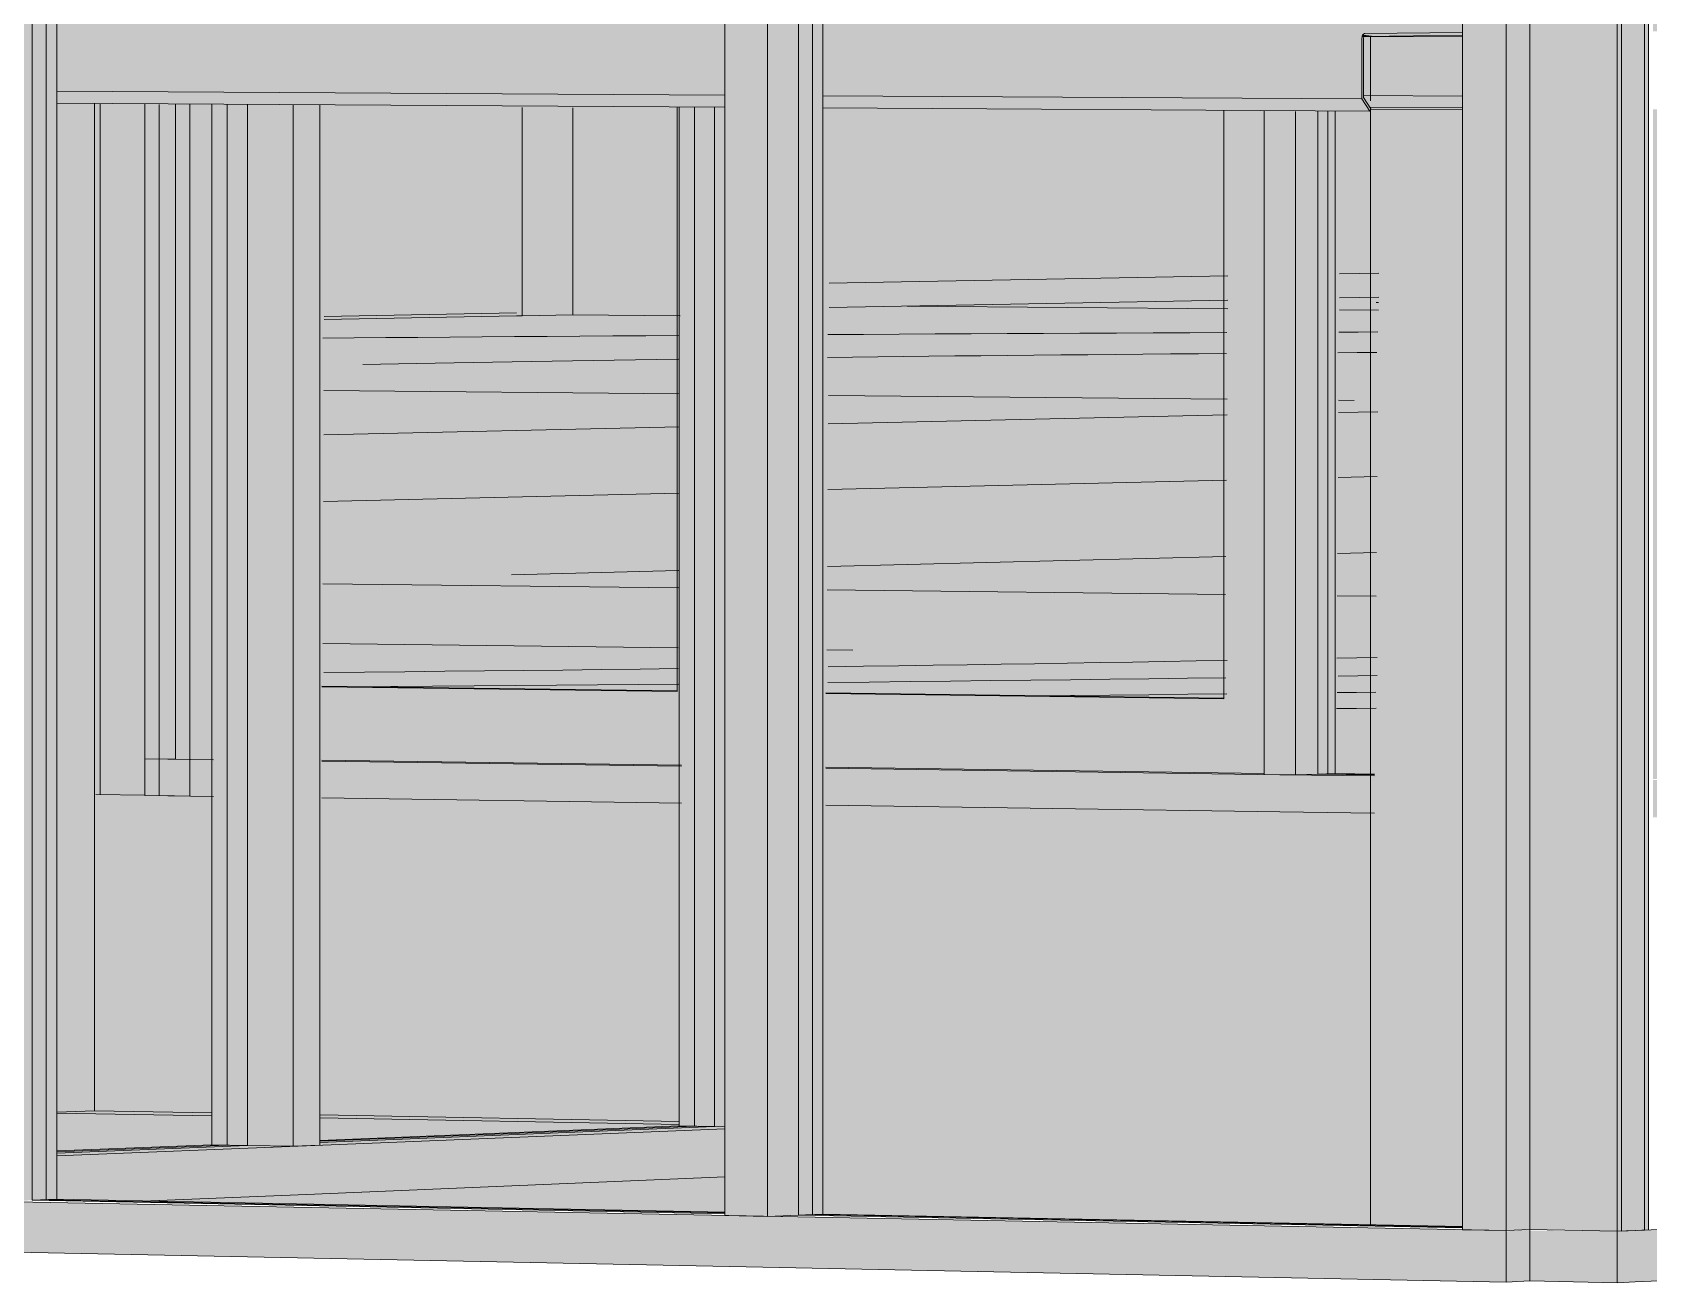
# Model space of a CAD drawing. Header units: inches. Extents: x 31213 to 31218, y -65 to 66.
# Drawn here: x 31213.81236 to 31213.84605, y 65.96465 to 65.99072 of the extents above; entities that cross this region are included whole.
import ezdxf

# ---------------------------------------------------------------- set-up
doc = ezdxf.new("R2010")
doc.units = ezdxf.units.IN
doc.header["$MEASUREMENT"] = 0
doc.linetypes.add('Dash 1_16_', pattern=[0.125, 0.0625, -0.0625])
for name, color, linetype, lineweight in [('A-DOOR', 31, 'Continuous', 13), ('A-FLOR-CLRS', 90, 'Dash 1_16_', 9), ('A-FLOR-OTLN', 90, 'Continuous', 9), ('A-GLAZ-CURT', 52, 'Continuous', 9), ('A-GLAZ-CWMG', 51, 'Continuous', 9), ('A-WALL-PATT', 111, 'Continuous', 13), ('L-SITE-WALL', 31, 'Continuous', 13), ('S-BEAM', 12, 'Continuous', 9), ('S-COLS', 52, 'Continuous', 9)]:
    doc.layers.add(name, color=color, linetype=linetype, lineweight=lineweight)

# ---------------------------------------------------------------- blocks, each defined once
blk = doc.blocks.new('FP_4-Looking North East')
at = {"layer": 'A-WALL-PATT', "lineweight": 9}
for p, q in [((31213.822449, 66.007076), (31213.818442, 66.007111)), ((31213.822449, 66.007018), (31213.818442, 66.007053)), ((31213.818442, 65.984795), (31213.822449, 65.98487))]:
    blk.add_line(p, q, dxfattribs=at)
blk = doc.blocks.new('FP_6-Looking North East')
at = {"layer": 'A-WALL-PATT', "lineweight": 9}
blk.add_line((31213.813771, 65.974829), (31213.813771, 65.989227), dxfattribs=at)

msp = doc.modelspace()

# ---------------------------------------------------------------- hatches: boundary and pattern name
at = {"layer": 'A-DOOR'}
h = msp.add_hatch(color=256, dxfattribs=at)
h.paths.add_polyline_path([(31213.825887, 65.975439), (31213.825887, 65.989152), (31213.825796, 65.989134), (31213.825796, 65.976975), (31213.818393, 65.977072), (31213.818393, 65.975544), (31213.820968, 65.975508)], flags=0)
h.paths.add_polyline_path([(31213.825887, 65.990795), (31213.825887, 66.009594), (31213.818393, 66.009541), (31213.818393, 66.008025), (31213.825796, 66.008059), (31213.825796, 65.990796)], flags=0)
h = msp.add_hatch(color=256, dxfattribs=at)
h.paths.add_polyline_path([(31213.838032, 65.975269), (31213.838032, 65.989077), (31213.837194, 65.989063), (31213.837194, 65.976826), (31213.828895, 65.976935), (31213.828895, 65.975397)], flags=0)
h.paths.add_polyline_path([(31213.838032, 65.990732), (31213.838032, 66.009661), (31213.828895, 66.009606), (31213.828895, 66.008073), (31213.837194, 66.008111), (31213.837194, 65.990736), (31213.837747, 65.990733)], flags=0)
at = {"layer": 'A-DOOR', "transparency": 33554496}
h = msp.add_hatch(color=256, dxfattribs=at)
h.paths.add_polyline_path([(31213.825887, 65.976978), (31213.825887, 65.989152), (31213.818393, 65.989198), (31213.818393, 65.977077), (31213.820968, 65.977043)], flags=0)
h.paths.add_polyline_path([(31213.825887, 65.990795), (31213.825887, 66.008058), (31213.818393, 66.008023), (31213.818393, 65.990835), (31213.820968, 65.990821)], flags=0)
h = msp.add_hatch(color=256, dxfattribs=at)
h.paths.add_polyline_path([(31213.837298, 65.976829), (31213.837298, 65.989081), (31213.828895, 65.989133), (31213.828895, 65.976939)], flags=0)
h.paths.add_polyline_path([(31213.837298, 65.990736), (31213.837298, 66.00811), (31213.828895, 66.008071), (31213.828895, 65.99078), (31213.829719, 65.990775)], flags=0)
at = {"layer": 'A-GLAZ-CURT', "transparency": 33554458}
for points in [[(31213.826788, 65.96609), (31213.826788, 66.015895), (31213.812357, 66.015765), (31213.812357, 65.966369), (31213.820917, 65.966204)], [(31213.842167, 65.965794), (31213.842167, 66.016034), (31213.828328, 66.015909), (31213.828328, 65.966061), (31213.838393, 65.965867)]]:
    msp.add_hatch(color=256, dxfattribs=at).paths.add_polyline_path(points, flags=0)
h = msp.add_hatch(color=256, dxfattribs=at)
h.paths.add_polyline_path([(31213.808108, 65.967163), (31213.81083, 65.967273), (31213.81083, 65.989259), (31213.808108, 65.989276), (31213.808108, 65.967509)], flags=0)
h.paths.add_polyline_path([(31213.812871, 65.967355), (31213.816839, 65.967514), (31213.816839, 65.989221), (31213.812871, 65.989246), (31213.812871, 65.967508)], flags=0)
h.paths.add_polyline_path([(31213.816839, 65.990854), (31213.816839, 66.01456), (31213.812871, 66.014527), (31213.812871, 65.990875)], flags=0)
h.paths.add_polyline_path([(31213.81083, 65.990886), (31213.81083, 66.014509), (31213.808108, 66.014486), (31213.808108, 65.990901)], flags=0)
h = msp.add_hatch(color=256, dxfattribs=at)
h.paths.add_polyline_path([(31213.818352, 65.967575), (31213.826576, 65.96791), (31213.826576, 65.98916), (31213.818352, 65.989212), (31213.818352, 65.967912)], flags=0)
h.paths.add_polyline_path([(31213.826576, 65.990802), (31213.826576, 66.014643), (31213.818352, 66.014573), (31213.818352, 65.990846), (31213.820925, 65.990833)], flags=0)
h = msp.add_hatch(color=256, dxfattribs=at)
h.paths.add_polyline_path([(31213.849599, 65.975107), (31213.849599, 65.989115), (31213.84812, 65.989114), (31213.848102, 65.989157), (31213.846135, 65.989114), (31213.846135, 65.975156), (31213.84722, 65.975141)], flags=0)
h.paths.add_polyline_path([(31213.840331, 65.975243), (31213.840314, 65.989063), (31213.839152, 65.989063), (31213.839152, 65.975253), (31213.839877, 65.975243)], flags=0)
h.paths.add_polyline_path([(31213.840331, 65.99072), (31213.840331, 66.009671), (31213.839152, 66.009667), (31213.839152, 65.990726), (31213.840203, 65.99072)], flags=0)
h.paths.add_polyline_path([(31213.846135, 65.990744), (31213.849599, 65.990785), (31213.849599, 66.009724), (31213.846135, 66.009705), (31213.846135, 65.99212)], flags=0)
at = {"layer": 'A-GLAZ-CWMG'}
for points in [[(31213.843073, 65.965736), (31213.843073, 66.016597), (31213.842167, 66.016588), (31213.842167, 65.965753), (31213.842761, 65.965742)], [(31213.843073, 65.965736), (31213.843573, 65.965774), (31213.843573, 66.016586), (31213.843073, 66.016586), (31213.843073, 65.965758)], [(31213.845388, 65.965723), (31213.845388, 66.016603), (31213.843573, 66.016586), (31213.843573, 65.965758)], [(31213.845388, 65.965723), (31213.845957, 65.965748), (31213.845957, 66.016591), (31213.845388, 66.016603), (31213.845388, 65.968909)], [(31213.811701, 65.966342), (31213.812357, 65.966369), (31213.812357, 66.015765), (31213.811701, 66.015773), (31213.811701, 65.96635)], [(31213.812357, 65.966369), (31213.812867, 65.96639), (31213.812867, 66.015755), (31213.812357, 66.015739), (31213.812357, 65.968905)], [(31213.827678, 65.966033), (31213.827678, 66.015922), (31213.826788, 66.015914), (31213.826788, 65.96605)], [(31213.827678, 65.966033), (31213.828328, 65.966061), (31213.828328, 66.015909), (31213.827678, 66.015918), (31213.827678, 65.966042)], [(31213.828328, 65.966061), (31213.828833, 65.966082), (31213.828833, 66.015899), (31213.828328, 66.015883), (31213.828328, 65.968907)], [(31213.845477, 65.965726), (31213.845477, 66.016066), (31213.843662, 66.016049), (31213.843662, 65.965761)], [(31213.845477, 65.965726), (31213.846046, 65.965752), (31213.846046, 66.016054), (31213.845477, 66.016066), (31213.845477, 65.968909)], [(31213.828963, 65.984983), (31213.837277, 65.98514), (31213.837277, 65.985645), (31213.828963, 65.985493)], [(31213.828963, 65.985438), (31213.837277, 65.98559), (31213.837277, 65.985632), (31213.828963, 65.985481)], [(31213.838358, 65.97447), (31213.838358, 65.975243), (31213.828895, 65.975376), (31213.828895, 65.974606)], [(31213.818072, 65.966492), (31213.826799, 65.966855), (31213.826799, 65.967859), (31213.818072, 65.967508)], [(31213.827233, 65.96498), (31213.827233, 65.966042), (31213.811263, 65.96635), (31213.811263, 65.965299), (31213.820917, 65.965106)], [(31213.843073, 65.964665), (31213.843073, 65.965736), (31213.827233, 65.966042), (31213.827233, 65.96498), (31213.842761, 65.964671)], [(31213.845762, 65.964668), (31213.855934, 65.96513), (31213.855934, 65.966186), (31213.845762, 65.965739), (31213.845762, 65.964698)], [(31213.843073, 65.964665), (31213.843573, 65.964687), (31213.843573, 65.965758), (31213.843073, 65.965722)], [(31213.845388, 65.964651), (31213.845388, 65.965723), (31213.843573, 65.965736), (31213.843573, 65.964687), (31213.844214, 65.964675)], [(31213.845388, 65.964651), (31213.845762, 65.964668), (31213.845762, 65.965739), (31213.845388, 65.965723)]]:
    msp.add_hatch(color=256, dxfattribs=at).paths.add_polyline_path(points, flags=0)
h = msp.add_hatch(color=256, dxfattribs=at)
h.paths.add_polyline_path([(31213.812875, 65.968206), (31213.813652, 65.968237), (31213.813652, 65.98924), (31213.812875, 65.989245), (31213.812875, 65.968896)], flags=0)
h.paths.add_polyline_path([(31213.813652, 65.99087), (31213.813652, 66.014535), (31213.812875, 66.014529), (31213.812875, 65.990874)], flags=0)
h = msp.add_hatch(color=256, dxfattribs=at)
h.paths.add_polyline_path([(31213.816839, 65.967514), (31213.816839, 65.989221), (31213.816098, 65.989226), (31213.816098, 65.967528)], flags=0)
h.paths.add_polyline_path([(31213.816839, 65.990854), (31213.816839, 66.01456), (31213.816098, 66.014554), (31213.816098, 65.990858)], flags=0)
h = msp.add_hatch(color=256, dxfattribs=at)
h.paths.add_polyline_path([(31213.817793, 65.967496), (31213.817793, 65.989215), (31213.816839, 65.989221), (31213.816839, 65.967514), (31213.817186, 65.967508)], flags=0)
h.paths.add_polyline_path([(31213.817793, 65.990849), (31213.817793, 66.014568), (31213.816839, 66.01456), (31213.816839, 65.990854)], flags=0)
h = msp.add_hatch(color=256, dxfattribs=at)
h.paths.add_polyline_path([(31213.817793, 65.967496), (31213.818352, 65.967519), (31213.818352, 65.989212), (31213.817793, 65.989215), (31213.817793, 65.9689)], flags=0)
h.paths.add_polyline_path([(31213.818352, 65.990846), (31213.818352, 66.014573), (31213.817793, 66.014568), (31213.817793, 65.990849)], flags=0)
h = msp.add_hatch(color=256, dxfattribs=at)
h.paths.add_polyline_path([(31213.826319, 65.96791), (31213.826576, 65.96791), (31213.826576, 65.98916), (31213.82584, 65.989147), (31213.82584, 65.967919)], flags=0)
h.paths.add_polyline_path([(31213.826576, 65.990802), (31213.826576, 66.014643), (31213.82584, 66.014637), (31213.82584, 65.990806)], flags=0)
h = msp.add_hatch(color=256, dxfattribs=at)
h.paths.add_polyline_path([(31213.8268, 65.967902), (31213.8268, 65.989159), (31213.826576, 65.989147), (31213.826576, 65.967906)], flags=0)
h.paths.add_polyline_path([(31213.8268, 65.990801), (31213.8268, 66.014645), (31213.826576, 66.014643), (31213.826576, 65.990802)], flags=0)
h = msp.add_hatch(color=256, dxfattribs=at)
h.paths.add_polyline_path([(31213.81564, 65.974797), (31213.81564, 65.989215), (31213.815003, 65.989219), (31213.815003, 65.974807)], flags=0)
h.paths.add_polyline_path([(31213.81564, 65.990849), (31213.81564, 66.01031), (31213.815003, 66.010306), (31213.815003, 65.990853)], flags=0)
h = msp.add_hatch(color=256, dxfattribs=at)
h.paths.add_polyline_path([(31213.815342, 65.975565), (31213.815342, 65.989217), (31213.814705, 65.989221), (31213.814705, 65.975574)], flags=0)
h.paths.add_polyline_path([(31213.815342, 65.990851), (31213.815342, 66.009545), (31213.814705, 66.009541), (31213.814705, 65.990854)], flags=0)
h = msp.add_hatch(color=256, dxfattribs=at)
h.paths.add_polyline_path([(31213.81564, 65.975561), (31213.816136, 65.975574), (31213.816136, 65.989212), (31213.81564, 65.989215), (31213.81564, 65.975574)], flags=0)
h.paths.add_polyline_path([(31213.816136, 65.990847), (31213.816136, 66.009541), (31213.81564, 66.009541), (31213.81564, 65.990849)], flags=0)
h = msp.add_hatch(color=256, dxfattribs=at)
h.paths.add_polyline_path([(31213.838685, 65.975239), (31213.838685, 65.989073), (31213.838032, 65.989063), (31213.838032, 65.975248), (31213.83847, 65.975242)], flags=0)
h.paths.add_polyline_path([(31213.838685, 65.990728), (31213.838685, 66.009672), (31213.838032, 66.009669), (31213.838032, 65.990732), (31213.83847, 65.99073)], flags=0)
h = msp.add_hatch(color=256, dxfattribs=at)
h.paths.add_polyline_path([(31213.83883, 65.975243), (31213.839152, 65.975253), (31213.839152, 65.98907), (31213.838685, 65.989063), (31213.838685, 65.975243)], flags=0)
h.paths.add_polyline_path([(31213.839152, 65.990726), (31213.839152, 66.009667), (31213.838685, 66.009668), (31213.838685, 65.990728)], flags=0)
h = msp.add_hatch(color=256, dxfattribs=at)
h.paths.add_polyline_path([(31213.839152, 65.975253), (31213.839515, 65.975265), (31213.839515, 65.989068), (31213.839152, 65.989063), (31213.839152, 65.978463)], flags=0)
h.paths.add_polyline_path([(31213.839515, 65.990724), (31213.839515, 66.009662), (31213.839152, 66.009667), (31213.839152, 65.990726)], flags=0)
h = msp.add_hatch(color=256, dxfattribs=at)
h.paths.add_polyline_path([(31213.839602, 65.985184), (31213.84042, 65.985199), (31213.84042, 65.985702), (31213.839602, 65.985687)], flags=0)
h.paths.add_polyline_path([(31213.846235, 65.985309), (31213.84756, 65.985334), (31213.84756, 65.985832), (31213.846235, 65.985808)], flags=0)
h.paths.add_polyline_path([(31213.852179, 65.985421), (31213.852967, 65.985436), (31213.852967, 65.985931), (31213.852179, 65.985917)], flags=0)
h = msp.add_hatch(color=256, dxfattribs=at)
h.paths.add_polyline_path([(31213.839602, 65.985633), (31213.84042, 65.985648), (31213.84042, 65.98569), (31213.839602, 65.985675)], flags=0)
h.paths.add_polyline_path([(31213.846235, 65.985754), (31213.84756, 65.985778), (31213.84756, 65.98582), (31213.846235, 65.985796)], flags=0)
h.paths.add_polyline_path([(31213.852179, 65.985863), (31213.852967, 65.985877), (31213.852967, 65.985919), (31213.852179, 65.985904)], flags=0)
h = msp.add_hatch(color=256, dxfattribs=at)
h.paths.add_polyline_path([(31213.825887, 65.97465), (31213.825887, 65.975418), (31213.818393, 65.975523), (31213.818393, 65.974758), (31213.820968, 65.974721)], flags=0)
h.paths.add_polyline_path([(31213.816136, 65.97479), (31213.816136, 65.975554), (31213.814705, 65.975574), (31213.814705, 65.974811)], flags=0)
h = msp.add_hatch(color=256, dxfattribs=at)
h.paths.add_polyline_path([(31213.850261, 65.974298), (31213.850261, 65.975077), (31213.846135, 65.975134), (31213.846135, 65.974357), (31213.84722, 65.974342)], flags=0)
h.paths.add_polyline_path([(31213.840331, 65.974441), (31213.840331, 65.975216), (31213.838358, 65.975243), (31213.838358, 65.97447), (31213.83847, 65.974468)], flags=0)
h = msp.add_hatch(color=256, dxfattribs=at)
h.paths.add_polyline_path([(31213.812875, 65.967394), (31213.816101, 65.967536), (31213.816101, 65.968129), (31213.812875, 65.968188), (31213.812875, 65.967504)], flags=0)
h.paths.add_polyline_path([(31213.818355, 65.967616), (31213.82584, 65.967941), (31213.82584, 65.967951), (31213.818355, 65.968088), (31213.818355, 65.967909)], flags=0)
h = msp.add_hatch(color=256, dxfattribs=at)
h.paths.add_polyline_path([(31213.814652, 65.96635), (31213.818072, 65.966492), (31213.818072, 65.967508), (31213.812871, 65.967298), (31213.812871, 65.966385)], flags=0)
h.paths.add_polyline_path([(31213.81083, 65.966425), (31213.81083, 65.967216), (31213.807821, 65.967095), (31213.807821, 65.966484)], flags=0)
at = {"layer": 'S-BEAM'}
h = msp.add_hatch(color=256, dxfattribs=at)
h.paths.add_polyline_path([(31213.84007, 65.990596), (31213.840123, 65.990697), (31213.828833, 65.990725), (31213.828833, 65.990656), (31213.838393, 65.990605)], flags=0)
h.paths.add_polyline_path([(31213.826788, 65.990667), (31213.826788, 65.990767), (31213.812867, 65.99081), (31213.812867, 65.990741), (31213.820917, 65.990698)], flags=0)
h.paths.add_polyline_path([(31213.810827, 65.990751), (31213.810827, 65.990851), (31213.797619, 65.990891), (31213.797619, 65.990822), (31213.80344, 65.990791)], flags=0)
h.paths.add_polyline_path([(31213.795152, 65.990835), (31213.795152, 65.990933), (31213.781791, 65.990974), (31213.781791, 65.990906), (31213.7947, 65.990837)], flags=0)
h.paths.add_polyline_path([(31213.749777, 65.991076), (31213.749777, 65.991171), (31213.737637, 65.991207), (31213.737637, 65.99114), (31213.742254, 65.991116)], flags=0)
h.paths.add_polyline_path([(31213.655993, 65.991574), (31213.655993, 65.991664), (31213.646366, 65.991688), (31213.646366, 65.991625), (31213.654806, 65.99158)], flags=0)
h.paths.add_polyline_path([(31213.512669, 65.992335), (31213.512669, 65.992417), (31213.504971, 65.992433), (31213.504971, 65.992376), (31213.510416, 65.992347)], flags=0)
h.paths.add_polyline_path([(31213.323802, 65.993338), (31213.323802, 65.993409), (31213.318326, 65.993417), (31213.318326, 65.993367), (31213.322082, 65.993347)], flags=0)
h = msp.add_hatch(color=256, dxfattribs=at)
h.paths.add_polyline_path([(31213.84007, 65.989334), (31213.84007, 65.990596), (31213.828833, 65.990656), (31213.828833, 65.989401), (31213.838393, 65.989344)], flags=0)
h.paths.add_polyline_path([(31213.826788, 65.989414), (31213.826788, 65.990667), (31213.812867, 65.990741), (31213.812867, 65.989498), (31213.820917, 65.989449)], flags=0)
h.paths.add_polyline_path([(31213.810827, 65.98951), (31213.810827, 65.990751), (31213.797189, 65.990824), (31213.797189, 65.989592), (31213.80344, 65.989554)], flags=0)
h.paths.add_polyline_path([(31213.795152, 65.989604), (31213.795152, 65.990835), (31213.781791, 65.990906), (31213.781791, 65.989685), (31213.7947, 65.989607)], flags=0)
h.paths.add_polyline_path([(31213.749777, 65.989878), (31213.749777, 65.991076), (31213.737649, 65.99114), (31213.737649, 65.989951), (31213.742254, 65.989923)], flags=0)
h.paths.add_polyline_path([(31213.655993, 65.990442), (31213.655993, 65.991574), (31213.646366, 65.991625), (31213.646366, 65.9905), (31213.654806, 65.99045)], flags=0)
h.paths.add_polyline_path([(31213.512669, 65.991306), (31213.512669, 65.992335), (31213.504971, 65.992376), (31213.504971, 65.991352), (31213.510416, 65.991319)], flags=0)
h.paths.add_polyline_path([(31213.323802, 65.992443), (31213.323802, 65.993338), (31213.318326, 65.993367), (31213.318326, 65.992476), (31213.322082, 65.992454)], flags=0)
h = msp.add_hatch(color=256, dxfattribs=at)
h.paths.add_polyline_path([(31213.840234, 65.989079), (31213.84007, 65.989334), (31213.828833, 65.989401), (31213.828833, 65.989149), (31213.838393, 65.98909)], flags=0)
h.paths.add_polyline_path([(31213.826788, 65.989162), (31213.826788, 65.989414), (31213.812867, 65.989498), (31213.812867, 65.989248), (31213.820917, 65.989198)], flags=0)
h.paths.add_polyline_path([(31213.810827, 65.98926), (31213.810827, 65.98951), (31213.797656, 65.989589), (31213.797824, 65.98934), (31213.80344, 65.989306)], flags=0)
h.paths.add_polyline_path([(31213.795152, 65.989357), (31213.795152, 65.989604), (31213.781791, 65.989685), (31213.781791, 65.989439), (31213.7947, 65.98936)], flags=0)
h.paths.add_polyline_path([(31213.749777, 65.989637), (31213.749777, 65.989878), (31213.737687, 65.98995), (31213.737882, 65.98971), (31213.742254, 65.989683)], flags=0)
h.paths.add_polyline_path([(31213.655993, 65.990215), (31213.655993, 65.990442), (31213.646366, 65.9905), (31213.646366, 65.990274), (31213.654806, 65.990222)], flags=0)
h.paths.add_polyline_path([(31213.512669, 65.991099), (31213.512669, 65.991306), (31213.504971, 65.991352), (31213.50497, 65.991146), (31213.510415, 65.991113)], flags=0)
h.paths.add_polyline_path([(31213.323802, 65.992263), (31213.323802, 65.992443), (31213.318326, 65.992476), (31213.318326, 65.992297), (31213.322081, 65.992274)], flags=0)
h = msp.add_hatch(color=256, dxfattribs=at)
h.paths.add_polyline_path([(31213.840234, 65.989079), (31213.840254, 65.989124), (31213.840101, 65.989361), (31213.84007, 65.989334)], flags=0)
h.paths.add_polyline_path([(31213.840123, 65.990638), (31213.842168, 65.990666), (31213.842168, 65.990721), (31213.840123, 65.990697)], flags=0)
for points in [[(31213.842168, 65.989392), (31213.842168, 65.990625), (31213.84008, 65.990636), (31213.840102, 65.990599), (31213.840102, 65.989405), (31213.842166, 65.989392)], [(31213.840338, 65.990635), (31213.840338, 65.990641), (31213.840124, 65.990667), (31213.840098, 65.990676), (31213.840087, 65.990636), (31213.84028, 65.990635)], [(31213.842166, 65.98915), (31213.842168, 65.989154), (31213.842168, 65.989391), (31213.840102, 65.989361), (31213.840255, 65.989162), (31213.841265, 65.989156)], [(31213.842168, 65.989106), (31213.842166, 65.98915), (31213.840235, 65.989155), (31213.840255, 65.989118)]]:
    msp.add_hatch(color=256, dxfattribs=at).paths.add_polyline_path(points, flags=0)
at = {"layer": 'S-COLS'}
h = msp.add_hatch(color=256, dxfattribs=at)
h.paths.add_polyline_path([(31213.840367, 65.965859), (31213.84034, 65.989117), (31213.840252, 65.989106), (31213.84028, 65.965861), (31213.840366, 65.965859)], flags=0)
h.paths.add_polyline_path([(31213.840367, 65.990733), (31213.840367, 66.014754), (31213.840252, 66.014753), (31213.84028, 65.990733), (31213.840338, 65.990733)], flags=0)
h.paths.add_polyline_path([(31213.840252, 66.017106), (31213.840367, 66.017124), (31213.840367, 66.040942), (31213.840252, 66.04094), (31213.840252, 66.01711)], flags=0)
h = msp.add_hatch(color=256, dxfattribs=at)
h.paths.add_polyline_path([(31213.842168, 65.965824), (31213.842166, 65.989106), (31213.840367, 65.989106), (31213.840367, 65.965859)], flags=0)
h.paths.add_polyline_path([(31213.842168, 65.989392), (31213.842168, 65.990663), (31213.840367, 65.990638), (31213.840367, 65.989403), (31213.842166, 65.989392)], flags=0)
h.paths.add_polyline_path([(31213.842168, 65.990723), (31213.842166, 66.014769), (31213.840367, 66.014754), (31213.840367, 65.990733)], flags=0)
h.paths.add_polyline_path([(31213.840367, 66.015034), (31213.842168, 66.01505), (31213.842168, 66.01602), (31213.840367, 66.016004), (31213.840367, 66.01505)], flags=0)
h.paths.add_polyline_path([(31213.840367, 66.017107), (31213.842168, 66.017124), (31213.842168, 66.040984), (31213.840367, 66.040942), (31213.840367, 66.01711)], flags=0)
h = msp.add_hatch(color=256, dxfattribs=at)
h.paths.add_polyline_path([(31213.82257, 65.984812), (31213.823624, 65.984832), (31213.823624, 65.98915), (31213.82257, 65.989156), (31213.82257, 65.988046)], flags=0)
h.paths.add_polyline_path([(31213.823624, 65.990793), (31213.823624, 66.008055), (31213.82257, 66.008027), (31213.82257, 65.990799)], flags=0)
h = msp.add_hatch(color=256, dxfattribs=at)
h.paths.add_polyline_path([(31213.825858, 65.984812), (31213.825858, 65.989136), (31213.823624, 65.98915), (31213.823624, 65.984832)], flags=0)
h.paths.add_polyline_path([(31213.825858, 65.990782), (31213.825853, 66.008066), (31213.823624, 66.008027), (31213.823624, 65.995902), (31213.823819, 65.995839), (31213.823639, 65.995659), (31213.823877, 65.995374), (31213.823624, 65.995452), (31213.823624, 65.994875), (31213.823728, 65.994415), (31213.823624, 65.994415), (31213.823624, 65.990793)], flags=0)

# ---------------------------------------------------------------- linework, layer by layer
at = {"layer": 'A-DOOR'}
for p, q in [((31213.825796, 65.989152), (31213.825796, 65.976975)), ((31213.837194, 65.989082), (31213.837194, 65.976826)), ((31213.825797, 65.97699), (31213.818393, 65.977087)), ((31213.818393, 65.977083), (31213.825797, 65.976986)), ((31213.825796, 65.976975), (31213.818393, 65.977072)), ((31213.837195, 65.976841), (31213.828895, 65.97695)), ((31213.828895, 65.976945), (31213.837194, 65.976837)), ((31213.837194, 65.976826), (31213.828895, 65.976935)), ((31213.818393, 65.975544), (31213.825887, 65.975439)), ((31213.828895, 65.975397), (31213.838032, 65.975269))]:
    msp.add_line(p, q, dxfattribs=at)
at = {"layer": 'A-FLOR-CLRS', "linetype": 'Continuous'}
for p, q in [((31213.830591, 65.985013), (31213.837275, 65.984957)), ((31213.8396, 65.984937), (31213.840417, 65.98493)), ((31213.840419, 65.985092), (31213.840368, 65.985091))]:
    msp.add_line(p, q, dxfattribs=at)
at = {"layer": 'A-FLOR-OTLN'}
for p, q in [((31213.818435, 65.983254), (31213.825848, 65.983183)), ((31213.828951, 65.983153), (31213.837261, 65.983073)), ((31213.828947, 65.982561), (31213.837258, 65.982743)), ((31213.839583, 65.982794), (31213.8404, 65.982812)), ((31213.839585, 65.983051), (31213.839906, 65.983048)), ((31213.81843, 65.98233), (31213.825844, 65.982493)), ((31213.840389, 65.981459), (31213.839572, 65.98144)), ((31213.825835, 65.981115), (31213.818423, 65.98094)), ((31213.837247, 65.981385), (31213.828938, 65.981188)), ((31213.828928, 65.979581), (31213.837235, 65.979794)), ((31213.839559, 65.979854), (31213.840376, 65.979875)), ((31213.822347, 65.979412), (31213.825825, 65.979501)), ((31213.818415, 65.979226), (31213.825823, 65.979138)), ((31213.828924, 65.979101), (31213.837229, 65.979003)), ((31213.839552, 65.978975), (31213.840368, 65.978965)), ((31213.825816, 65.977888), (31213.818409, 65.977981)), ((31213.82946, 65.977842), (31213.828916, 65.977848))]:
    msp.add_line(p, q, dxfattribs=at)
for points in [[(31213.828938, 65.98442, 0), (31213.82968, 65.984424, 0), (31213.830425, 65.984428, 0), (31213.831173, 65.984432, 0), (31213.831924, 65.984436, 0), (31213.832677, 65.98444, 0), (31213.833433, 65.984444, 0), (31213.834192, 65.984448, 0), (31213.834954, 65.984451, 0), (31213.835718, 65.984455, 0), (31213.836485, 65.984458, 0), (31213.837254, 65.984461, 0)], [(31213.83959, 65.984471, 0), (31213.839995, 65.984472, 0), (31213.840401, 65.984474, 0)], [(31213.818409, 65.984346, 0), (31213.819067, 65.984352, 0), (31213.819729, 65.984357, 0), (31213.820394, 65.984362, 0), (31213.821062, 65.984367, 0), (31213.821734, 65.984372, 0), (31213.822409, 65.984377, 0), (31213.823088, 65.984382, 0), (31213.82377, 65.984387, 0), (31213.824454, 65.984392, 0), (31213.825142, 65.984396, 0), (31213.825833, 65.984401, 0)], [(31213.819247, 65.983797, 0), (31213.819615, 65.983805, 0), (31213.819989, 65.983812, 0), (31213.820369, 65.983819, 0), (31213.820755, 65.983826, 0), (31213.821147, 65.983833, 0), (31213.821544, 65.98384, 0), (31213.821948, 65.983847, 0), (31213.822357, 65.983854, 0), (31213.822771, 65.983861, 0), (31213.823192, 65.983867, 0), (31213.823617, 65.983874, 0), (31213.824049, 65.983881, 0), (31213.824485, 65.983887, 0), (31213.824927, 65.983893, 0), (31213.825374, 65.9839, 0), (31213.825827, 65.983906, 0)], [(31213.828932, 65.983945, 0), (31213.829452, 65.983951, 0), (31213.829977, 65.983957, 0), (31213.830507, 65.983963, 0), (31213.831042, 65.983968, 0), (31213.831583, 65.983974, 0), (31213.832128, 65.983979, 0), (31213.832679, 65.983985, 0), (31213.833234, 65.98399, 0), (31213.833794, 65.983995, 0), (31213.834358, 65.984, 0), (31213.834927, 65.984005, 0), (31213.835501, 65.98401, 0), (31213.836079, 65.984015, 0), (31213.836661, 65.98402, 0), (31213.837248, 65.984024, 0)], [(31213.839567, 65.984041, 0), (31213.839973, 65.984044, 0), (31213.840381, 65.984047, 0)], [(31213.839545, 65.977671, 0), (31213.839967, 65.97768, 0), (31213.840385, 65.977688, 0)], [(31213.818431, 65.977373, 0), (31213.819278, 65.977382, 0), (31213.820119, 65.97739, 0), (31213.820953, 65.977399, 0), (31213.821781, 65.977407, 0), (31213.822602, 65.977416, 0), (31213.823416, 65.977425, 0), (31213.824224, 65.977435, 0), (31213.825024, 65.977444, 0), (31213.825818, 65.977454, 0)], [(31213.828948, 65.977495, 0), (31213.829683, 65.977505, 0), (31213.830411, 65.977515, 0), (31213.831131, 65.977526, 0), (31213.831844, 65.977536, 0), (31213.83255, 65.977547, 0), (31213.833247, 65.977558, 0), (31213.833936, 65.977569, 0), (31213.834618, 65.977581, 0), (31213.835291, 65.977592, 0), (31213.835956, 65.977603, 0), (31213.836613, 65.977615, 0), (31213.837262, 65.977627, 0)], [(31213.818953, 65.977072, 0), (31213.819828, 65.977079, 0), (31213.820699, 65.977087, 0), (31213.821565, 65.977094, 0), (31213.822427, 65.977101, 0), (31213.823283, 65.977109, 0), (31213.824135, 65.977117, 0), (31213.824982, 65.977125, 0), (31213.825823, 65.977133, 0)], [(31213.82894, 65.977165, 0), (31213.829799, 65.977175, 0), (31213.830651, 65.977184, 0), (31213.831497, 65.977194, 0), (31213.832337, 65.977204, 0), (31213.833169, 65.977214, 0), (31213.833996, 65.977224, 0), (31213.834815, 65.977234, 0), (31213.835627, 65.977245, 0), (31213.836433, 65.977255, 0), (31213.837231, 65.977266, 0)], [(31213.839576, 65.9773, 0), (31213.839982, 65.977306, 0), (31213.840386, 65.977312, 0)], [(31213.833167, 65.976886, 0), (31213.833993, 65.976894, 0), (31213.834815, 65.976903, 0), (31213.835632, 65.976911, 0), (31213.836444, 65.97692, 0), (31213.837251, 65.976929, 0)], [(31213.839555, 65.976955, 0), (31213.839957, 65.97696, 0), (31213.840358, 65.976965, 0)], [(31213.839543, 65.976621, 0), (31213.839957, 65.976626, 0), (31213.84037, 65.97663, 0)]]:
    msp.add_polyline3d(points, dxfattribs=at)
at = {"layer": 'A-GLAZ-CURT'}
for p, q in [((31213.812357, 66.015765), (31213.812357, 65.966369)), ((31213.812649, 65.966381), (31213.812649, 66.015759)), ((31213.828328, 66.015909), (31213.828328, 65.966061)), ((31213.828616, 65.966073), (31213.828616, 66.015903)), ((31213.816416, 65.989224), (31213.816416, 65.967522)), ((31213.816839, 65.967514), (31213.816839, 65.989221)), ((31213.826156, 65.989163), (31213.826156, 65.967913)), ((31213.826576, 65.967906), (31213.826576, 65.98916)), ((31213.839152, 65.98907), (31213.839152, 65.975253)), ((31213.83936, 65.97526), (31213.83936, 65.989069)), ((31213.839152, 65.975253), (31213.83936, 65.97526)), ((31213.839152, 65.975253), (31213.840331, 65.975237)), ((31213.840331, 65.975246), (31213.83936, 65.97526)), ((31213.826156, 65.967913), (31213.818352, 65.9676)), ((31213.818352, 65.967575), (31213.826576, 65.967906)), ((31213.826156, 65.967913), (31213.826576, 65.967906)), ((31213.812871, 65.967355), (31213.816839, 65.967514)), ((31213.816416, 65.967522), (31213.812872, 65.96738)), ((31213.816416, 65.967522), (31213.816839, 65.967514)), ((31213.812357, 65.966369), (31213.812649, 65.966381)), ((31213.812357, 65.966369), (31213.826788, 65.96609)), ((31213.826788, 65.966108), (31213.812649, 65.966381)), ((31213.828328, 65.966061), (31213.828616, 65.966073)), ((31213.828328, 65.966061), (31213.842167, 65.965794)), ((31213.842167, 65.965812), (31213.828616, 65.966073))]:
    msp.add_line(p, q, dxfattribs=at)
at = {"layer": 'A-GLAZ-CWMG'}
for p, q in [((31213.842167, 66.016588), (31213.842167, 65.965753)), ((31213.843073, 65.965736), (31213.843073, 66.016597)), ((31213.843573, 65.965758), (31213.843573, 66.016586)), ((31213.845388, 66.016603), (31213.845388, 65.965723)), ((31213.845957, 66.016591), (31213.845957, 65.965748)), ((31213.812867, 66.015755), (31213.812867, 65.96639)), ((31213.826788, 66.015914), (31213.826788, 65.96605)), ((31213.827678, 65.966033), (31213.827678, 66.015922)), ((31213.828833, 66.015899), (31213.828833, 65.966082)), ((31213.845477, 66.016066), (31213.845477, 65.965726)), ((31213.846046, 66.016054), (31213.846046, 65.965752)), ((31213.813652, 65.98924), (31213.813652, 65.968237)), ((31213.814705, 65.989221), (31213.814705, 65.975574)), ((31213.815003, 65.989219), (31213.815003, 65.974807)), ((31213.815342, 65.989217), (31213.815342, 65.975565)), ((31213.81564, 65.989215), (31213.81564, 65.974797)), ((31213.816098, 65.967528), (31213.816098, 65.989226)), ((31213.817793, 65.989215), (31213.817793, 65.967496)), ((31213.818352, 65.989212), (31213.818352, 65.967519)), ((31213.82584, 65.967919), (31213.82584, 65.989165)), ((31213.838032, 65.989077), (31213.838032, 65.975248)), ((31213.838685, 65.989073), (31213.838685, 65.975239)), ((31213.839515, 65.989068), (31213.839515, 65.975265)), ((31213.828963, 65.985493), (31213.837277, 65.985645)), ((31213.839602, 65.985687), (31213.84042, 65.985702)), ((31213.837277, 65.98514), (31213.828963, 65.984983)), ((31213.84042, 65.985199), (31213.839602, 65.985184)), ((31213.814705, 65.974811), (31213.814705, 65.975574)), ((31213.814705, 65.975574), (31213.816136, 65.975554)), ((31213.815342, 65.975565), (31213.814705, 65.975574)), ((31213.818393, 65.975523), (31213.825887, 65.975418)), ((31213.828895, 65.975376), (31213.838358, 65.975243)), ((31213.838685, 65.975239), (31213.838032, 65.975248)), ((31213.838358, 65.975243), (31213.840331, 65.975216)), ((31213.839152, 65.975253), (31213.838685, 65.975239)), ((31213.839515, 65.975265), (31213.839152, 65.975253)), ((31213.839515, 65.975265), (31213.840331, 65.975253)), ((31213.814705, 65.974811), (31213.816136, 65.97479)), ((31213.81564, 65.974797), (31213.815003, 65.974807)), ((31213.818393, 65.974758), (31213.825887, 65.97465)), ((31213.828895, 65.974606), (31213.838358, 65.97447)), ((31213.838358, 65.97447), (31213.840331, 65.974441)), ((31213.813652, 65.968237), (31213.812875, 65.968206)), ((31213.816101, 65.968129), (31213.812875, 65.968188)), ((31213.816101, 65.968192), (31213.813652, 65.968237)), ((31213.818353, 65.967618), (31213.82584, 65.967919)), ((31213.825841, 65.968015), (31213.818355, 65.968151)), ((31213.82584, 65.967951), (31213.818355, 65.968088)), ((31213.826576, 65.967906), (31213.82584, 65.967919)), ((31213.818072, 65.967508), (31213.826799, 65.967859)), ((31213.8268, 65.967902), (31213.826576, 65.967906)), ((31213.812871, 65.967298), (31213.818072, 65.967508)), ((31213.812872, 65.967398), (31213.816098, 65.967528)), ((31213.816839, 65.967514), (31213.816098, 65.967528)), ((31213.817793, 65.967496), (31213.816839, 65.967514)), ((31213.818352, 65.967519), (31213.817793, 65.967496)), ((31213.818072, 65.966492), (31213.826799, 65.966855)), ((31213.827233, 65.966042), (31213.811263, 65.96635)), ((31213.812867, 65.96639), (31213.812357, 65.966369)), ((31213.826788, 65.966122), (31213.812867, 65.96639)), ((31213.814652, 65.96635), (31213.818072, 65.966492)), ((31213.827678, 65.966033), (31213.826788, 65.96605)), ((31213.843073, 65.965736), (31213.827233, 65.966042)), ((31213.828328, 65.966061), (31213.827678, 65.966033)), ((31213.828833, 65.966082), (31213.828328, 65.966061)), ((31213.842167, 65.965825), (31213.828833, 65.966082)), ((31213.845762, 65.965739), (31213.855934, 65.966186)), ((31213.843073, 65.965736), (31213.842167, 65.965753)), ((31213.843573, 65.965758), (31213.843073, 65.965736)), ((31213.843573, 65.965758), (31213.843073, 65.965736)), ((31213.843073, 65.965736), (31213.843073, 65.964665)), ((31213.845388, 65.965723), (31213.843573, 65.965758)), ((31213.845388, 65.965723), (31213.843573, 65.965758)), ((31213.843573, 65.965758), (31213.843573, 65.964687)), ((31213.845957, 65.965748), (31213.845388, 65.965723)), ((31213.845388, 65.965723), (31213.845762, 65.965739)), ((31213.845388, 65.964651), (31213.845388, 65.965723)), ((31213.846046, 65.965752), (31213.845477, 65.965726)), ((31213.811263, 65.965299), (31213.827233, 65.96498)), ((31213.827233, 65.96498), (31213.843073, 65.964665)), ((31213.845762, 65.964668), (31213.855934, 65.96513)), ((31213.843073, 65.964665), (31213.843573, 65.964687)), ((31213.843573, 65.964687), (31213.845388, 65.964651)), ((31213.845388, 65.964651), (31213.845762, 65.964668))]:
    msp.add_line(p, q, dxfattribs=at)
at = {"layer": 'L-SITE-WALL'}
for p, q in [((31213.818442, 65.984737), (31213.822449, 65.984813)), ((31213.813684, 65.97483), (31213.814705, 65.974816))]:
    msp.add_line(p, q, dxfattribs=at)
at = {"layer": 'S-BEAM'}
for p, q in [((31213.84007, 65.990596), (31213.84007, 65.989334)), ((31213.84008, 65.990636), (31213.842168, 65.990625)), ((31213.840101, 65.989361), (31213.840101, 65.990599)), ((31213.842168, 65.990721), (31213.840123, 65.990697)), ((31213.840123, 65.990638), (31213.842168, 65.990663)), ((31213.812867, 65.989498), (31213.826788, 65.989414)), ((31213.812867, 65.989248), (31213.826788, 65.989162)), ((31213.828833, 65.989401), (31213.84007, 65.989334)), ((31213.828833, 65.989149), (31213.840234, 65.989079)), ((31213.84007, 65.989334), (31213.840234, 65.989079)), ((31213.840101, 65.989405), (31213.842168, 65.989392)), ((31213.840254, 65.989124), (31213.840101, 65.989361)), ((31213.84023, 65.989162), (31213.842166, 65.98915)), ((31213.840234, 65.989079), (31213.840254, 65.989124)), ((31213.840255, 65.989118), (31213.842168, 65.989106))]:
    msp.add_line(p, q, dxfattribs=at)
for points in [[(31213.840123, 65.990697, 0), (31213.840085, 65.990667, 0), (31213.84007, 65.990596, 0)], [(31213.840101, 65.990599, 0), (31213.840108, 65.990627, 0), (31213.840123, 65.990638, 0)]]:
    msp.add_polyline3d(points, dxfattribs=at)
at = {"layer": 'S-COLS'}
for p, q in [((31213.840252, 65.989291), (31213.840252, 65.99064)), ((31213.82257, 65.984812), (31213.82257, 65.989156)), ((31213.823624, 65.98915), (31213.823624, 65.984832)), ((31213.840252, 65.965861), (31213.840252, 65.989118)), ((31213.822449, 65.984813), (31213.82257, 65.984812)), ((31213.823624, 65.984832), (31213.82257, 65.984812)), ((31213.823624, 65.984832), (31213.825858, 65.984812))]:
    msp.add_line(p, q, dxfattribs=at)

# ---------------------------------------------------------------- block references
at = {"layer": 'L-SITE-WALL', "lineweight": 9}
for name in ['FP_6-Looking North East', 'FP_4-Looking North East']:
    msp.add_blockref(name, (0, 0), dxfattribs=at)

doc.saveas('drawing.dxf')
